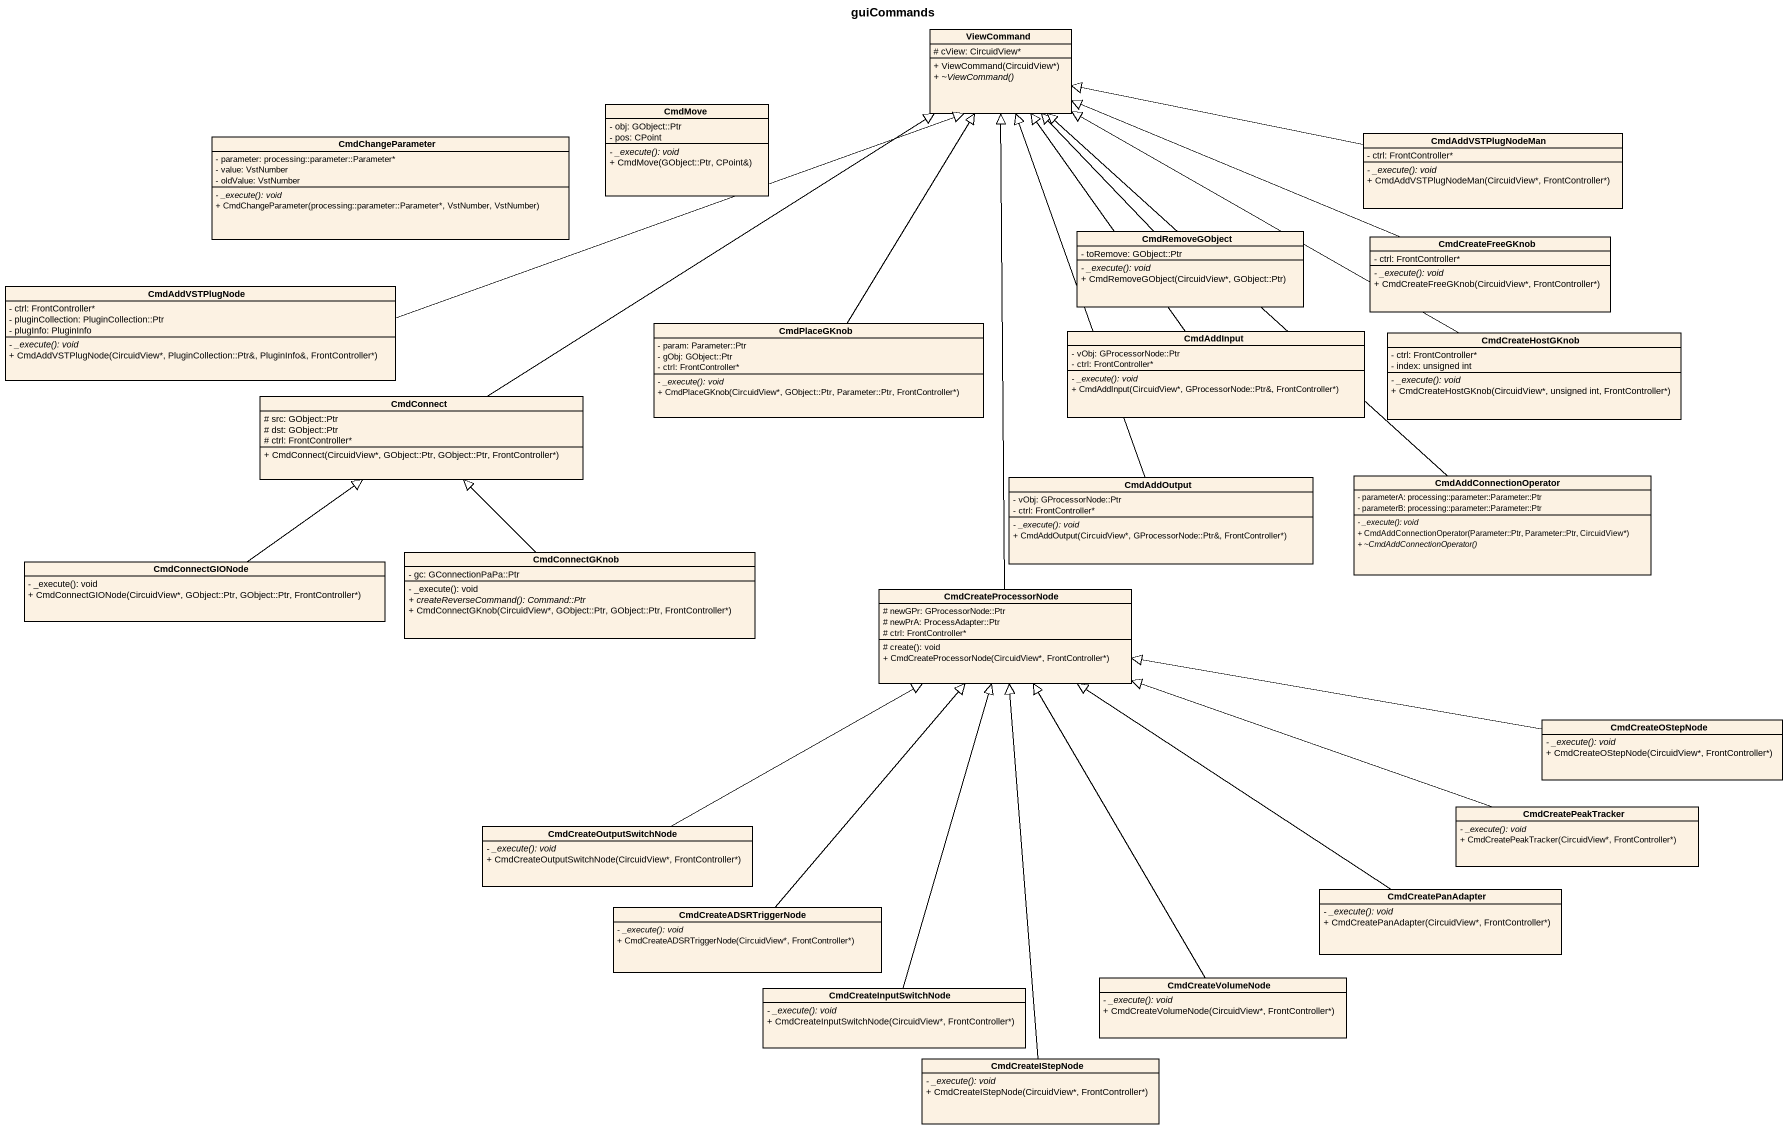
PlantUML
@startuml
title guiCommands
hide circle
hide empty members
skinparam classAttributeIconSize 0
class ViewCommand {
  # cView: CircuidView*
  + ViewCommand(CircuidView*)
  {abstract} + ~ViewCommand()
}
class CmdMove {
  - obj: GObject::Ptr
  - pos: CPoint
  {abstract} - _execute(): void
  + CmdMove(GObject::Ptr, CPoint&)
}
class CmdChangeParameter {
  - parameter: processing::parameter::Parameter*
  - value: VstNumber
  - oldValue: VstNumber
  {abstract} - _execute(): void
  + CmdChangeParameter(processing::parameter::Parameter*, VstNumber, VstNumber)
}
class CmdAddVSTPlugNodeMan {
  - ctrl: FrontController*
  {abstract} - _execute(): void
  + CmdAddVSTPlugNodeMan(CircuidView*, FrontController*)
}
class CmdRemoveGObject {
  - toRemove: GObject::Ptr
  {abstract} - _execute(): void
  + CmdRemoveGObject(CircuidView*, GObject::Ptr)
}
class CmdCreateFreeGKnob {
  - ctrl: FrontController*
  {abstract} - _execute(): void
  + CmdCreateFreeGKnob(CircuidView*, FrontController*)
}
class CmdAddVSTPlugNode {
  - ctrl: FrontController*
  - pluginCollection: PluginCollection::Ptr
  - plugInfo: PluginInfo
  {abstract} - _execute(): void
  + CmdAddVSTPlugNode(CircuidView*, PluginCollection::Ptr&, PluginInfo&, FrontController*)
}
class CmdPlaceGKnob {
  - param: Parameter::Ptr
  - gObj: GObject::Ptr
  - ctrl: FrontController*
  {abstract} - _execute(): void
  + CmdPlaceGKnob(CircuidView*, GObject::Ptr, Parameter::Ptr, FrontController*)
}
class CmdAddInput {
  - vObj: GProcessorNode::Ptr
  - ctrl: FrontController*
  {abstract} - _execute(): void
  + CmdAddInput(CircuidView*, GProcessorNode::Ptr&, FrontController*)
}
class CmdCreateHostGKnob {
  - ctrl: FrontController*
  - index: unsigned int
  {abstract} - _execute(): void
  + CmdCreateHostGKnob(CircuidView*, unsigned int, FrontController*)
}
class CmdConnect {
  # src: GObject::Ptr
  # dst: GObject::Ptr
  # ctrl: FrontController*
  + CmdConnect(CircuidView*, GObject::Ptr, GObject::Ptr, FrontController*)
}
class CmdAddOutput {
  - vObj: GProcessorNode::Ptr
  - ctrl: FrontController*
  {abstract} - _execute(): void
  + CmdAddOutput(CircuidView*, GProcessorNode::Ptr&, FrontController*)
}
class CmdAddConnectionOperator {
  - parameterA: processing::parameter::Parameter::Ptr
  - parameterB: processing::parameter::Parameter::Ptr
  {abstract} - _execute(): void
  + CmdAddConnectionOperator(Parameter::Ptr, Parameter::Ptr, CircuidView*)
  {abstract} + ~CmdAddConnectionOperator()
}
class CmdConnectGIONode {
  - _execute(): void
  + CmdConnectGIONode(CircuidView*, GObject::Ptr, GObject::Ptr, FrontController*)
}
class CmdConnectGKnob {
  - gc: GConnectionPaPa::Ptr
  - _execute(): void
  {abstract} + createReverseCommand(): Command::Ptr
  + CmdConnectGKnob(CircuidView*, GObject::Ptr, GObject::Ptr, FrontController*)
}
class CmdCreateProcessorNode {
  # newGPr: GProcessorNode::Ptr
  # newPrA: ProcessAdapter::Ptr
  # ctrl: FrontController*
  # create(): void
  + CmdCreateProcessorNode(CircuidView*, FrontController*)
}
class CmdCreateOStepNode {
  {abstract} - _execute(): void
  + CmdCreateOStepNode(CircuidView*, FrontController*)
}
class CmdCreatePeakTracker {
  {abstract} - _execute(): void
  + CmdCreatePeakTracker(CircuidView*, FrontController*)
}
class CmdCreateOutputSwitchNode {
  {abstract} - _execute(): void
  + CmdCreateOutputSwitchNode(CircuidView*, FrontController*)
}
class CmdCreatePanAdapter {
  {abstract} - _execute(): void
  + CmdCreatePanAdapter(CircuidView*, FrontController*)
}
class CmdCreateADSRTriggerNode {
  {abstract} - _execute(): void
  + CmdCreateADSRTriggerNode(CircuidView*, FrontController*)
}
class CmdCreateInputSwitchNode {
  {abstract} - _execute(): void
  + CmdCreateInputSwitchNode(CircuidView*, FrontController*)
}
class CmdCreateVolumeNode {
  {abstract} - _execute(): void
  + CmdCreateVolumeNode(CircuidView*, FrontController*)
}
class CmdCreateIStepNode {
  {abstract} - _execute(): void
  + CmdCreateIStepNode(CircuidView*, FrontController*)
}
CmdAddVSTPlugNodeMan -left-|> ViewCommand
CmdRemoveGObject -up-|> ViewCommand
CmdCreateFreeGKnob -left-|> ViewCommand
CmdAddVSTPlugNode -right-|> ViewCommand
CmdPlaceGKnob -up-|> ViewCommand
CmdAddInput -up-|> ViewCommand
CmdCreateHostGKnob -left-|> ViewCommand
CmdConnect -up-|> ViewCommand
CmdAddOutput -up-|> ViewCommand
CmdAddConnectionOperator -up-|> ViewCommand
CmdConnectGIONode -up-|> CmdConnect
CmdConnectGKnob -up-|> CmdConnect
CmdCreateProcessorNode -up-|> ViewCommand
CmdCreateOStepNode -left-|> CmdCreateProcessorNode
CmdCreatePeakTracker -left-|> CmdCreateProcessorNode
CmdCreateOutputSwitchNode -right-|> CmdCreateProcessorNode
CmdCreatePanAdapter -up-|> CmdCreateProcessorNode
CmdCreateADSRTriggerNode -up-|> CmdCreateProcessorNode
CmdCreateInputSwitchNode -up-|> CmdCreateProcessorNode
CmdCreateVolumeNode -up-|> CmdCreateProcessorNode
CmdCreateIStepNode -up-|> CmdCreateProcessorNode
@enduml
